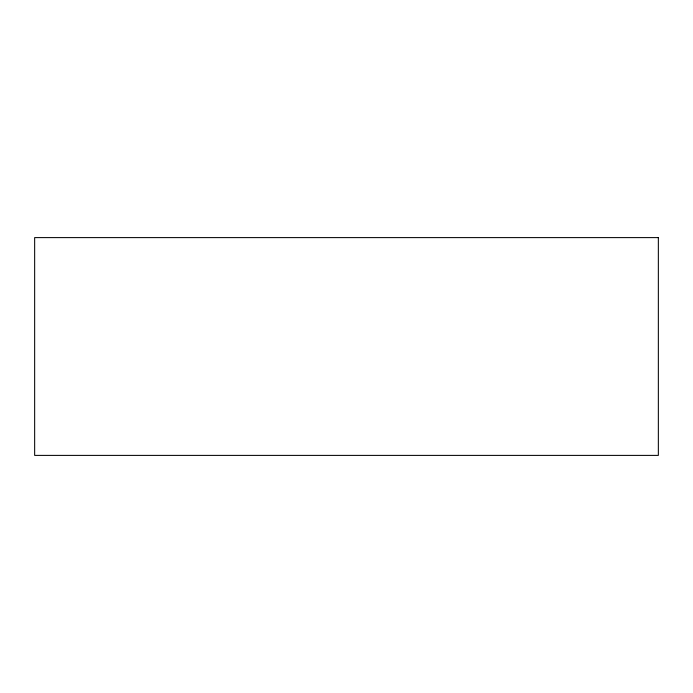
<?xml version="1.0" encoding="UTF-8"?>
<svg xmlns="http://www.w3.org/2000/svg" width="693" height="693" viewBox="0 0 693 693"><rect width="100%" height="100%" fill="white"/><g stroke="black" fill="none" stroke-linecap="round" stroke-linejoin="round"><path stroke-width="1.04" d="M658.35 237.604L34.65 237.604L34.65 455.396L658.35 455.396L658.35 237.604"/></g></svg>
